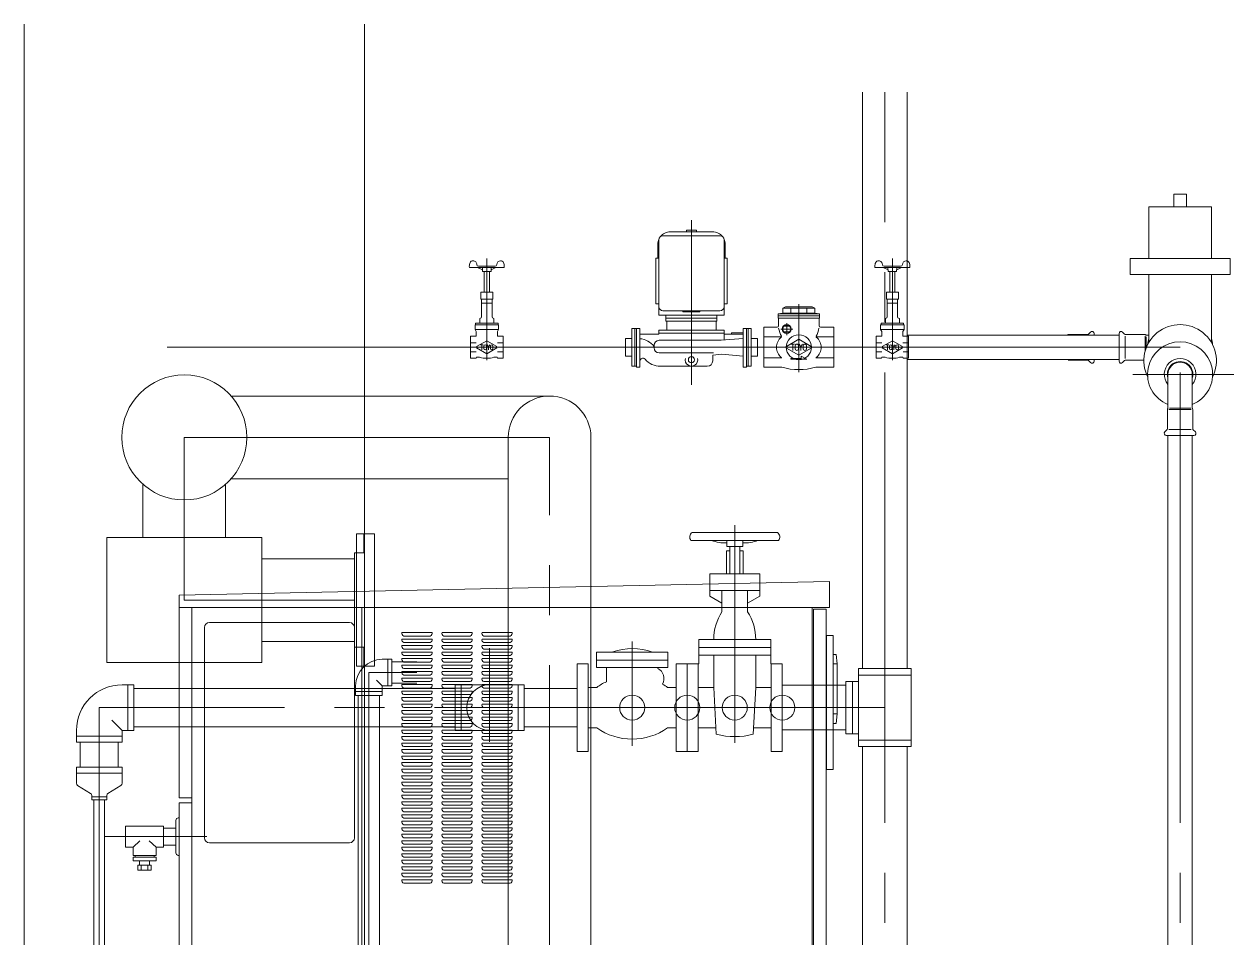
# Model space of a CAD drawing. Units: millimetres at full size, sheet at 1:100. Extents: x -1331 to 21899, y -20013 to -11058.
# Drawn here: x -1226 to 1192, y -16872 to -15046 of the extents above; entities that cross this region are included whole.
import ezdxf

# ---------------------------------------------------------------- set-up
doc = ezdxf.new("R2010")
doc.units = ezdxf.units.MM
doc.header["$LTSCALE"] = 100
doc.header["$PDMODE"] = 32
doc.header["$PDSIZE"] = 50
doc.linetypes.add('CHAIN2', pattern=[12, 9, -1, 1, -1])
doc.linetypes.add('DASHED2', pattern=[3, 2, -1])
for name, color, linetype, lineweight in [('1-1_基礎', 7, 'Continuous', 18), ('3-0_壁', 7, 'Continuous', 9), ('3-2_器具', 7, 'Continuous', 9), ('3-3_給水', 5, 'Continuous', 9), ('3-4_給湯', 1, 'Continuous', 9), ('3-8_ガス', 134, 'Continuous', 9), ('3-9', 3, 'Continuous', 9), ('F-0', 7, 'Continuous', 9)]:
    doc.layers.add(name, color=color, linetype=linetype, lineweight=lineweight)

# ---------------------------------------------------------------- blocks, each defined once
blk = doc.blocks.new('BLKF0000')
at = {"layer": '1-1_基礎'}
for p, q in [((25598, 62264), (35574, 68024)), ((35574, 68024), (45551, 62264)), ((25598, 60984), (35574, 55224)), ((29494, 64184), (32054, 64184)), ((30774, 64184), (30774, 59064)), ((32694, 62904), (32694, 60344)), ((35254, 62904), (35254, 60344)), ((35574, 55224), (45551, 60984)), ((37174, 61967), (37174, 59064)), ((39094, 62904), (39094, 60344)), ((41654, 62904), (41654, 60344)), ((29174, 52664), (37494, 52664)), ((29174, 52664), (29174, 52024)), ((29174, 52024), (41974, 52024)), ((37494, 54610), (41974, 52024)), ((37494, 54610), (37494, 52664))]:
    blk.add_line(p, q, dxfattribs=at)
blk.add_lwpolyline([(35894, 64184), (37174, 61967), (38454, 64184)], dxfattribs=at)
for centre, start, end in [((33974, 62904), 0, 180.00001), ((33974, 60344), 179.99999, 0.00001), ((40374, 62904), 0, 180.00001), ((40374, 60344), 179.99999, 0.00001)]:
    blk.add_arc(centre, 1280, start, end, dxfattribs=at)
blk.add_point((35574, 61624), dxfattribs=at)

msp = doc.modelspace()

# ---------------------------------------------------------------- linework, layer by layer
at = {"layer": '3-0_壁'}
for p, q in [((-1225.6, -17841.6), (-1225.6, -15045.9)), ((-545.6, -17841.6), (-545.6, -15045.9))]:
    msp.add_line(p, q, dxfattribs=at)
at = {"layer": '3-2_器具'}
for p, q in [((383.9, -16211.6), (383.9, -16159.6)), ((383.9, -16211.6), (-915.6, -16211.6)), ((-890.6, -17621.6), (-890.6, -16211.6)), ((-550.6, -16211.6), (-550.6, -17621.6)), ((348.9, -16211.6), (348.9, -17621.6)), ((351.9, -16214.6), (351.9, -17621.6)), ((376.9, -16214.6), (351.9, -16214.6)), ((376.9, -16214.6), (376.9, -17621.6)), ((-855.6, -16241.6), (-575.6, -16241.6)), ((-865.6, -16251.6), (-865.6, -16671.6)), ((-565.6, -16251.6), (-565.6, -16671.6)), ((-410.6, -16261.6), (-470.6, -16261.6)), ((-330.6, -16261.6), (-390.6, -16261.6)), ((-250.6, -16261.6), (-310.6, -16261.6)), ((-410.6, -16274.6), (-470.6, -16274.6)), ((-410.6, -16287.6), (-470.6, -16287.6)), ((-414.3, -16268.6), (-467, -16268.6)), ((-414.3, -16281.6), (-467, -16281.6)), ((-330.6, -16274.6), (-390.6, -16274.6)), ((-330.6, -16287.6), (-390.6, -16287.6)), ((-334.3, -16268.6), (-387, -16268.6)), ((-334.3, -16281.6), (-387, -16281.6)), ((-250.6, -16274.6), (-310.6, -16274.6)), ((-250.6, -16287.6), (-310.6, -16287.6)), ((-254.3, -16268.6), (-307, -16268.6)), ((-254.3, -16281.6), (-307, -16281.6)), ((-410.6, -16300.6), (-470.6, -16300.6)), ((-410.6, -16313.6), (-470.6, -16313.6)), ((-414.3, -16294.6), (-467, -16294.6)), ((-414.3, -16307.6), (-467, -16307.6)), ((-330.6, -16300.6), (-390.6, -16300.6)), ((-330.6, -16313.6), (-390.6, -16313.6)), ((-334.3, -16294.6), (-387, -16294.6)), ((-334.3, -16307.6), (-387, -16307.6)), ((-250.6, -16300.6), (-310.6, -16300.6)), ((-250.6, -16313.6), (-310.6, -16313.6)), ((-254.3, -16294.6), (-307, -16294.6)), ((-254.3, -16307.6), (-307, -16307.6)), ((396.9, -16305.2), (390.9, -16305.2)), ((398.9, -16324.2), (396.9, -16305.2)), ((-410.6, -16326.6), (-470.6, -16326.6)), ((-410.6, -16339.6), (-470.6, -16339.6)), ((-414.3, -16320.6), (-467, -16320.6)), ((-414.3, -16333.6), (-467, -16333.6)), ((-330.6, -16326.6), (-390.6, -16326.6)), ((-330.6, -16339.6), (-390.6, -16339.6)), ((-334.3, -16320.6), (-387, -16320.6)), ((-334.3, -16333.6), (-387, -16333.6)), ((-250.6, -16326.6), (-310.6, -16326.6)), ((-250.6, -16339.6), (-310.6, -16339.6)), ((-254.3, -16320.6), (-307, -16320.6)), ((-254.3, -16333.6), (-307, -16333.6)), ((398.9, -16324.2), (390.9, -16324.2)), ((398.9, -16324.2), (398.9, -16424.2)), ((-410.6, -16352.6), (-470.6, -16352.6)), ((-414.3, -16346.6), (-467, -16346.6)), ((-414.3, -16359.6), (-467, -16359.6)), ((-330.6, -16352.6), (-390.6, -16352.6)), ((-334.3, -16346.6), (-387, -16346.6)), ((-334.3, -16359.6), (-387, -16359.6)), ((-250.6, -16352.6), (-310.6, -16352.6)), ((-254.3, -16346.6), (-307, -16346.6)), ((-254.3, -16359.6), (-307, -16359.6)), ((-410.6, -16365.6), (-470.6, -16365.6)), ((-410.6, -16378.6), (-470.6, -16378.6)), ((-414.3, -16372.6), (-467, -16372.6)), ((-414.3, -16385.6), (-467, -16385.6)), ((-330.6, -16365.6), (-390.6, -16365.6)), ((-330.6, -16378.6), (-390.6, -16378.6)), ((-334.3, -16372.6), (-387, -16372.6)), ((-334.3, -16385.6), (-387, -16385.6)), ((-250.6, -16365.6), (-310.6, -16365.6)), ((-250.6, -16378.6), (-310.6, -16378.6)), ((-254.3, -16372.6), (-307, -16372.6)), ((-254.3, -16385.6), (-307, -16385.6)), ((-410.6, -16391.6), (-470.6, -16391.6)), ((-410.6, -16404.6), (-470.6, -16404.6)), ((-414.3, -16398.6), (-467, -16398.6)), ((-414.3, -16411.6), (-467, -16411.6)), ((-330.6, -16391.6), (-390.6, -16391.6)), ((-330.6, -16404.6), (-390.6, -16404.6)), ((-334.3, -16398.6), (-387, -16398.6)), ((-334.3, -16411.6), (-387, -16411.6)), ((-250.6, -16391.6), (-310.6, -16391.6)), ((-250.6, -16404.6), (-310.6, -16404.6)), ((-254.3, -16398.6), (-307, -16398.6)), ((-254.3, -16411.6), (-307, -16411.6)), ((-410.6, -16417.6), (-470.6, -16417.6)), ((-410.6, -16430.6), (-470.6, -16430.6)), ((-414.3, -16424.6), (-467, -16424.6)), ((-414.3, -16437.6), (-467, -16437.6)), ((-330.6, -16417.6), (-390.6, -16417.6)), ((-330.6, -16430.6), (-390.6, -16430.6)), ((-334.3, -16424.6), (-387, -16424.6)), ((-334.3, -16437.6), (-387, -16437.6)), ((-250.6, -16417.6), (-310.6, -16417.6)), ((-250.6, -16430.6), (-310.6, -16430.6)), ((-254.3, -16424.6), (-307, -16424.6)), ((-254.3, -16437.6), (-307, -16437.6)), ((398.9, -16424.2), (390.9, -16424.2)), ((-410.6, -16443.6), (-470.6, -16443.6)), ((-410.6, -16456.6), (-470.6, -16456.6)), ((-414.3, -16450.6), (-467, -16450.6)), ((-330.6, -16443.6), (-390.6, -16443.6)), ((-330.6, -16456.6), (-390.6, -16456.6)), ((-334.3, -16450.6), (-387, -16450.6)), ((-250.6, -16443.6), (-310.6, -16443.6)), ((-250.6, -16456.6), (-310.6, -16456.6)), ((-254.3, -16450.6), (-307, -16450.6)), ((-410.6, -16469.6), (-470.6, -16469.6)), ((-410.6, -16482.6), (-470.6, -16482.6)), ((-414.3, -16463.6), (-467, -16463.6)), ((-414.3, -16476.6), (-467, -16476.6)), ((-330.6, -16469.6), (-390.6, -16469.6)), ((-330.6, -16482.6), (-390.6, -16482.6)), ((-334.3, -16463.6), (-387, -16463.6)), ((-334.3, -16476.6), (-387, -16476.6)), ((-250.6, -16469.6), (-310.6, -16469.6)), ((-250.6, -16482.6), (-310.6, -16482.6)), ((-254.3, -16463.6), (-307, -16463.6)), ((-254.3, -16476.6), (-307, -16476.6)), ((-410.6, -16495.6), (-470.6, -16495.6)), ((-410.6, -16508.6), (-470.6, -16508.6)), ((-414.3, -16489.6), (-467, -16489.6)), ((-414.3, -16502.6), (-467, -16502.6)), ((-330.6, -16495.6), (-390.6, -16495.6)), ((-330.6, -16508.6), (-390.6, -16508.6)), ((-334.3, -16489.6), (-387, -16489.6)), ((-334.3, -16502.6), (-387, -16502.6)), ((-250.6, -16495.6), (-310.6, -16495.6)), ((-250.6, -16508.6), (-310.6, -16508.6)), ((-254.3, -16489.6), (-307, -16489.6)), ((-254.3, -16502.6), (-307, -16502.6)), ((-410.6, -16521.6), (-470.6, -16521.6)), ((-414.3, -16515.6), (-467, -16515.6)), ((-414.3, -16528.6), (-467, -16528.6)), ((-330.6, -16521.6), (-390.6, -16521.6)), ((-334.3, -16515.6), (-387, -16515.6)), ((-334.3, -16528.6), (-387, -16528.6)), ((-250.6, -16521.6), (-310.6, -16521.6)), ((-254.3, -16515.6), (-307, -16515.6)), ((-254.3, -16528.6), (-307, -16528.6)), ((-410.6, -16534.6), (-470.6, -16534.6)), ((-410.6, -16547.6), (-470.6, -16547.6)), ((-414.3, -16541.6), (-467, -16541.6)), ((-414.3, -16554.6), (-467, -16554.6)), ((-330.6, -16534.6), (-390.6, -16534.6)), ((-330.6, -16547.6), (-390.6, -16547.6)), ((-334.3, -16541.6), (-387, -16541.6)), ((-334.3, -16554.6), (-387, -16554.6)), ((-250.6, -16534.6), (-310.6, -16534.6)), ((-250.6, -16547.6), (-310.6, -16547.6)), ((-254.3, -16541.6), (-307, -16541.6)), ((-254.3, -16554.6), (-307, -16554.6)), ((-410.6, -16560.6), (-470.6, -16560.6)), ((-410.6, -16573.6), (-470.6, -16573.6)), ((-414.3, -16567.6), (-467, -16567.6)), ((-414.3, -16580.6), (-467, -16580.6)), ((-330.6, -16560.6), (-390.6, -16560.6)), ((-330.6, -16573.6), (-390.6, -16573.6)), ((-334.3, -16567.6), (-387, -16567.6)), ((-334.3, -16580.6), (-387, -16580.6)), ((-250.6, -16560.6), (-310.6, -16560.6)), ((-250.6, -16573.6), (-310.6, -16573.6)), ((-254.3, -16567.6), (-307, -16567.6)), ((-254.3, -16580.6), (-307, -16580.6)), ((-890.6, -16591.6), (-915.6, -16591.6)), ((-915.6, -16601.6), (-915.6, -17621.6)), ((-890.6, -16601.6), (-915.6, -16601.6)), ((-410.6, -16586.6), (-470.6, -16586.6)), ((-410.6, -16599.6), (-470.6, -16599.6)), ((-414.3, -16593.6), (-467, -16593.6)), ((-414.3, -16606.6), (-467, -16606.6)), ((-330.6, -16586.6), (-390.6, -16586.6)), ((-330.6, -16599.6), (-390.6, -16599.6)), ((-334.3, -16593.6), (-387, -16593.6)), ((-334.3, -16606.6), (-387, -16606.6)), ((-250.6, -16586.6), (-310.6, -16586.6)), ((-250.6, -16599.6), (-310.6, -16599.6)), ((-254.3, -16593.6), (-307, -16593.6)), ((-254.3, -16606.6), (-307, -16606.6)), ((-410.6, -16612.6), (-470.6, -16612.6)), ((-410.6, -16625.6), (-470.6, -16625.6)), ((-414.3, -16619.6), (-467, -16619.6)), ((-330.6, -16612.6), (-390.6, -16612.6)), ((-330.6, -16625.6), (-390.6, -16625.6)), ((-334.3, -16619.6), (-387, -16619.6)), ((-250.6, -16612.6), (-310.6, -16612.6)), ((-250.6, -16625.6), (-310.6, -16625.6)), ((-254.3, -16619.6), (-307, -16619.6)), ((-922.6, -16652.4), (-947.1, -16652.4)), ((-922.6, -16701.9), (-922.6, -16636.9)), ((-917.6, -16631.9), (-915.6, -16631.9)), ((-410.6, -16638.6), (-470.6, -16638.6)), ((-410.6, -16651.6), (-470.6, -16651.6)), ((-414.3, -16632.6), (-467, -16632.6)), ((-414.3, -16645.6), (-467, -16645.6)), ((-330.6, -16638.6), (-390.6, -16638.6)), ((-330.6, -16651.6), (-390.6, -16651.6)), ((-334.3, -16632.6), (-387, -16632.6)), ((-334.3, -16645.6), (-387, -16645.6)), ((-250.6, -16638.6), (-310.6, -16638.6)), ((-250.6, -16651.6), (-310.6, -16651.6)), ((-254.3, -16632.6), (-307, -16632.6)), ((-254.3, -16645.6), (-307, -16645.6)), ((-1008.1, -16690.4), (-994.2, -16677.6)), ((-962.1, -16690.4), (-976, -16677.6)), ((-410.6, -16664.6), (-470.6, -16664.6)), ((-410.6, -16677.6), (-470.6, -16677.6)), ((-414.3, -16658.6), (-467, -16658.6)), ((-414.3, -16671.6), (-467, -16671.6)), ((-330.6, -16664.6), (-390.6, -16664.6)), ((-330.6, -16677.6), (-390.6, -16677.6)), ((-334.3, -16658.6), (-387, -16658.6)), ((-334.3, -16671.6), (-387, -16671.6)), ((-250.6, -16664.6), (-310.6, -16664.6)), ((-250.6, -16677.6), (-310.6, -16677.6)), ((-254.3, -16658.6), (-307, -16658.6)), ((-254.3, -16671.6), (-307, -16671.6)), ((-947.1, -16686.4), (-922.6, -16686.4)), ((-855.6, -16681.6), (-575.6, -16681.6)), ((-410.6, -16690.6), (-470.6, -16690.6)), ((-414.3, -16684.6), (-467, -16684.6)), ((-414.3, -16697.6), (-467, -16697.6)), ((-330.6, -16690.6), (-390.6, -16690.6)), ((-334.3, -16684.6), (-387, -16684.6)), ((-334.3, -16697.6), (-387, -16697.6)), ((-250.6, -16690.6), (-310.6, -16690.6)), ((-254.3, -16684.6), (-307, -16684.6)), ((-254.3, -16697.6), (-307, -16697.6)), ((-1004.1, -16710.7), (-1004.1, -16707.4)), ((-971.8, -16726.4), (-998.4, -16726.4)), ((-998.4, -16726.4), (-998.4, -16736.4)), ((-995.1, -16717.9), (-995.1, -16726.4)), ((-991.8, -16726.4), (-991.8, -16736.4)), ((-978.5, -16726.4), (-978.5, -16736.4)), ((-975.1, -16717.9), (-975.1, -16726.4)), ((-966.1, -16710.7), (-966.1, -16707.4)), ((-915.6, -16706.9), (-917.6, -16706.9)), ((-410.6, -16703.6), (-470.6, -16703.6)), ((-410.6, -16716.6), (-470.6, -16716.6)), ((-414.3, -16710.6), (-467, -16710.6)), ((-414.3, -16723.6), (-467, -16723.6)), ((-330.6, -16703.6), (-390.6, -16703.6)), ((-330.6, -16716.6), (-390.6, -16716.6)), ((-334.3, -16710.6), (-387, -16710.6)), ((-334.3, -16723.6), (-387, -16723.6)), ((-250.6, -16703.6), (-310.6, -16703.6)), ((-250.6, -16716.6), (-310.6, -16716.6)), ((-254.3, -16710.6), (-307, -16710.6)), ((-254.3, -16723.6), (-307, -16723.6)), ((-410.6, -16729.6), (-470.6, -16729.6)), ((-410.6, -16742.6), (-470.6, -16742.6)), ((-414.3, -16736.6), (-467, -16736.6)), ((-414.3, -16749.6), (-467, -16749.6)), ((-330.6, -16729.6), (-390.6, -16729.6)), ((-330.6, -16742.6), (-390.6, -16742.6)), ((-334.3, -16736.6), (-387, -16736.6)), ((-334.3, -16749.6), (-387, -16749.6)), ((-250.6, -16729.6), (-310.6, -16729.6)), ((-250.6, -16742.6), (-310.6, -16742.6)), ((-254.3, -16736.6), (-307, -16736.6)), ((-254.3, -16749.6), (-307, -16749.6)), ((-410.6, -16755.6), (-470.6, -16755.6)), ((-414.3, -16762.6), (-467, -16762.6)), ((-330.6, -16755.6), (-390.6, -16755.6)), ((-334.3, -16762.6), (-387, -16762.6)), ((-250.6, -16755.6), (-310.6, -16755.6)), ((-254.3, -16762.6), (-307, -16762.6))]:
    msp.add_line(p, q, dxfattribs=at)
at = {"layer": '3-2_器具', "color": 4, "linetype": 'CHAIN2'}
msp.add_line((-860.4, -16669.4), (-1065.6, -16669.4), dxfattribs=at)
at = {"layer": '3-2_器具'}
for points in [[(383.9, -16159.6), (-915.6, -16186.6), (-915.6, -16591.6)], [(390.9, -16443.2), (396.9, -16443.2), (398.9, -16424.2)], [(-971.8, -16726.4), (-971.8, -16736.4), (-998.4, -16736.4)]]:
    msp.add_lwpolyline(points, dxfattribs=at)
for points in [[(390.9, -16535.6), (377.9, -16535.6), (377.9, -16267.6), (390.9, -16267.6)], [(-1008.1, -16707.4), (-1008.1, -16690.4), (-1023.1, -16690.4), (-1023.1, -16648.4), (-947.1, -16648.4), (-947.1, -16690.4), (-962.1, -16690.4), (-962.1, -16707.4)], [(-962.1, -16717.9), (-1008.1, -16717.9), (-1008.1, -16710.7), (-962.1, -16710.7)]]:
    msp.add_lwpolyline(points, close=True, dxfattribs=at)
for centre, radius, start, end in [((-855.6, -16251.6), 10, 90, 180), ((-575.6, -16251.6), 10, 0, 90), ((-464.8, -16263), 6, 166.39, 248.687), ((-416.4, -16263), 6, 291.313, 13.61), ((-384.8, -16263), 6, 166.39, 248.687), ((-336.4, -16263), 6, 291.313, 13.61), ((-304.8, -16263), 6, 166.39, 248.687), ((-256.4, -16263), 6, 291.313, 13.61), ((-464.8, -16276), 6, 166.39, 248.687), ((-464.8, -16289), 6, 166.39, 248.687), ((-416.4, -16276), 6, 291.313, 13.61), ((-416.4, -16289), 6, 291.313, 13.61), ((-384.8, -16276), 6, 166.39, 248.687), ((-384.8, -16289), 6, 166.39, 248.687), ((-336.4, -16276), 6, 291.313, 13.61), ((-336.4, -16289), 6, 291.313, 13.61), ((-304.8, -16276), 6, 166.39, 248.687), ((-304.8, -16289), 6, 166.39, 248.687), ((-256.4, -16276), 6, 291.313, 13.61), ((-256.4, -16289), 6, 291.313, 13.61), ((-464.8, -16302), 6, 166.39, 248.687), ((-464.8, -16315), 6, 166.39, 248.687), ((-416.4, -16302), 6, 291.313, 13.61), ((-416.4, -16315), 6, 291.313, 13.61), ((-384.8, -16302), 6, 166.39, 248.687), ((-384.8, -16315), 6, 166.39, 248.687), ((-336.4, -16302), 6, 291.313, 13.61), ((-336.4, -16315), 6, 291.313, 13.61), ((-304.8, -16302), 6, 166.39, 248.687), ((-304.8, -16315), 6, 166.39, 248.687), ((-256.4, -16302), 6, 291.313, 13.61), ((-256.4, -16315), 6, 291.313, 13.61), ((-464.8, -16328), 6, 166.39, 248.687), ((-464.8, -16341), 6, 166.39, 248.687), ((-416.4, -16328), 6, 291.313, 13.61), ((-416.4, -16341), 6, 291.313, 13.61), ((-384.8, -16328), 6, 166.39, 248.687), ((-384.8, -16341), 6, 166.39, 248.687), ((-336.4, -16328), 6, 291.313, 13.61), ((-336.4, -16341), 6, 291.313, 13.61), ((-304.8, -16328), 6, 166.39, 248.687), ((-304.8, -16341), 6, 166.39, 248.687), ((-256.4, -16328), 6, 291.313, 13.61), ((-256.4, -16341), 6, 291.313, 13.61), ((-464.8, -16354), 6, 166.39, 248.687), ((-416.4, -16354), 6, 291.313, 13.61), ((-384.8, -16354), 6, 166.39, 248.687), ((-336.4, -16354), 6, 291.313, 13.61), ((-304.8, -16354), 6, 166.39, 248.687), ((-256.4, -16354), 6, 291.313, 13.61), ((-464.8, -16367), 6, 166.39, 248.687), ((-464.8, -16380), 6, 166.39, 248.687), ((-416.4, -16367), 6, 291.313, 13.61), ((-416.4, -16380), 6, 291.313, 13.61), ((-384.8, -16367), 6, 166.39, 248.687), ((-384.8, -16380), 6, 166.39, 248.687), ((-336.4, -16367), 6, 291.313, 13.61), ((-336.4, -16380), 6, 291.313, 13.61), ((-304.8, -16367), 6, 166.39, 248.687), ((-304.8, -16380), 6, 166.39, 248.687), ((-256.4, -16367), 6, 291.313, 13.61), ((-256.4, -16380), 6, 291.313, 13.61), ((-464.8, -16393), 6, 166.39, 248.687), ((-464.8, -16406), 6, 166.39, 248.687), ((-416.4, -16393), 6, 291.313, 13.61), ((-416.4, -16406), 6, 291.313, 13.61), ((-384.8, -16393), 6, 166.39, 248.687), ((-384.8, -16406), 6, 166.39, 248.687), ((-336.4, -16393), 6, 291.313, 13.61), ((-336.4, -16406), 6, 291.313, 13.61), ((-304.8, -16393), 6, 166.39, 248.687), ((-304.8, -16406), 6, 166.39, 248.687), ((-256.4, -16393), 6, 291.313, 13.61), ((-256.4, -16406), 6, 291.313, 13.61), ((-464.8, -16419), 6, 166.39, 248.687), ((-464.8, -16432), 6, 166.39, 248.687), ((-416.4, -16419), 6, 291.313, 13.61), ((-416.4, -16432), 6, 291.313, 13.61), ((-384.8, -16419), 6, 166.39, 248.687), ((-384.8, -16432), 6, 166.39, 248.687), ((-336.4, -16419), 6, 291.313, 13.61), ((-336.4, -16432), 6, 291.313, 13.61), ((-304.8, -16419), 6, 166.39, 248.687), ((-304.8, -16432), 6, 166.39, 248.687), ((-256.4, -16419), 6, 291.313, 13.61), ((-256.4, -16432), 6, 291.313, 13.61), ((-464.8, -16445), 6, 166.39, 248.687), ((-464.8, -16458), 6, 166.39, 248.687), ((-416.4, -16445), 6, 291.313, 13.61), ((-416.4, -16458), 6, 291.313, 13.61), ((-384.8, -16445), 6, 166.39, 248.687), ((-384.8, -16458), 6, 166.39, 248.687), ((-336.4, -16445), 6, 291.313, 13.61), ((-336.4, -16458), 6, 291.313, 13.61), ((-304.8, -16445), 6, 166.39, 248.687), ((-304.8, -16458), 6, 166.39, 248.687), ((-256.4, -16445), 6, 291.313, 13.61), ((-256.4, -16458), 6, 291.313, 13.61), ((-464.8, -16471), 6, 166.39, 248.687), ((-464.8, -16484), 6, 166.39, 248.687), ((-416.4, -16471), 6, 291.313, 13.61), ((-416.4, -16484), 6, 291.313, 13.61), ((-384.8, -16471), 6, 166.39, 248.687), ((-384.8, -16484), 6, 166.39, 248.687), ((-336.4, -16471), 6, 291.313, 13.61), ((-336.4, -16484), 6, 291.313, 13.61), ((-304.8, -16471), 6, 166.39, 248.687), ((-304.8, -16484), 6, 166.39, 248.687), ((-256.4, -16471), 6, 291.313, 13.61), ((-256.4, -16484), 6, 291.313, 13.61), ((-464.8, -16497), 6, 166.39, 248.687), ((-464.8, -16510), 6, 166.39, 248.687), ((-416.4, -16497), 6, 291.313, 13.61), ((-416.4, -16510), 6, 291.313, 13.61), ((-384.8, -16497), 6, 166.39, 248.687), ((-384.8, -16510), 6, 166.39, 248.687), ((-336.4, -16497), 6, 291.313, 13.61), ((-336.4, -16510), 6, 291.313, 13.61), ((-304.8, -16497), 6, 166.39, 248.687), ((-304.8, -16510), 6, 166.39, 248.687), ((-256.4, -16497), 6, 291.313, 13.61), ((-256.4, -16510), 6, 291.313, 13.61), ((-464.8, -16523), 6, 166.39, 248.687), ((-416.4, -16523), 6, 291.313, 13.61), ((-384.8, -16523), 6, 166.39, 248.687), ((-336.4, -16523), 6, 291.313, 13.61), ((-304.8, -16523), 6, 166.39, 248.687), ((-256.4, -16523), 6, 291.313, 13.61), ((-464.8, -16536), 6, 166.39, 248.687), ((-464.8, -16549), 6, 166.39, 248.687), ((-416.4, -16536), 6, 291.313, 13.61), ((-416.4, -16549), 6, 291.313, 13.61), ((-384.8, -16536), 6, 166.39, 248.687), ((-384.8, -16549), 6, 166.39, 248.687), ((-336.4, -16536), 6, 291.313, 13.61), ((-336.4, -16549), 6, 291.313, 13.61), ((-304.8, -16536), 6, 166.39, 248.687), ((-304.8, -16549), 6, 166.39, 248.687), ((-256.4, -16536), 6, 291.313, 13.61), ((-256.4, -16549), 6, 291.313, 13.61), ((-464.8, -16562), 6, 166.39, 248.687), ((-464.8, -16575), 6, 166.39, 248.687), ((-416.4, -16562), 6, 291.313, 13.61), ((-416.4, -16575), 6, 291.313, 13.61), ((-384.8, -16562), 6, 166.39, 248.687), ((-384.8, -16575), 6, 166.39, 248.687), ((-336.4, -16562), 6, 291.313, 13.61), ((-336.4, -16575), 6, 291.313, 13.61), ((-304.8, -16562), 6, 166.39, 248.687), ((-304.8, -16575), 6, 166.39, 248.687), ((-256.4, -16562), 6, 291.313, 13.61), ((-256.4, -16575), 6, 291.313, 13.61), ((-464.8, -16588), 6, 166.39, 248.687), ((-464.8, -16601), 6, 166.39, 248.687), ((-416.4, -16588), 6, 291.313, 13.61), ((-416.4, -16601), 6, 291.313, 13.61), ((-384.8, -16588), 6, 166.39, 248.687), ((-384.8, -16601), 6, 166.39, 248.687), ((-336.4, -16588), 6, 291.313, 13.61), ((-336.4, -16601), 6, 291.313, 13.61), ((-304.8, -16588), 6, 166.39, 248.687), ((-304.8, -16601), 6, 166.39, 248.687), ((-256.4, -16588), 6, 291.313, 13.61), ((-256.4, -16601), 6, 291.313, 13.61), ((-464.8, -16614), 6, 166.39, 248.687), ((-464.8, -16627), 6, 166.39, 248.687), ((-416.4, -16614), 6, 291.313, 13.61), ((-416.4, -16627), 6, 291.313, 13.61), ((-384.8, -16614), 6, 166.39, 248.687), ((-384.8, -16627), 6, 166.39, 248.687), ((-336.4, -16614), 6, 291.313, 13.61), ((-336.4, -16627), 6, 291.313, 13.61), ((-304.8, -16614), 6, 166.39, 248.687), ((-304.8, -16627), 6, 166.39, 248.687), ((-256.4, -16614), 6, 291.313, 13.61), ((-256.4, -16627), 6, 291.313, 13.61), ((-917.6, -16636.9), 5, 90, 180), ((-464.8, -16640), 6, 166.39, 248.687), ((-464.8, -16653), 6, 166.39, 248.687), ((-416.4, -16640), 6, 291.313, 13.61), ((-416.4, -16653), 6, 291.313, 13.61), ((-384.8, -16640), 6, 166.39, 248.687), ((-384.8, -16653), 6, 166.39, 248.687), ((-336.4, -16640), 6, 291.313, 13.61), ((-336.4, -16653), 6, 291.313, 13.61), ((-304.8, -16640), 6, 166.39, 248.687), ((-304.8, -16653), 6, 166.39, 248.687), ((-256.4, -16640), 6, 291.313, 13.61), ((-256.4, -16653), 6, 291.313, 13.61), ((-855.6, -16671.6), 10, 180, 270), ((-575.6, -16671.6), 10, 270, 0), ((-464.8, -16666), 6, 166.39, 248.687), ((-464.8, -16679), 6, 166.39, 248.687), ((-416.4, -16666), 6, 291.313, 13.61), ((-416.4, -16679), 6, 291.313, 13.61), ((-384.8, -16666), 6, 166.39, 248.687), ((-384.8, -16679), 6, 166.39, 248.687), ((-336.4, -16666), 6, 291.313, 13.61), ((-336.4, -16679), 6, 291.313, 13.61), ((-304.8, -16666), 6, 166.39, 248.687), ((-304.8, -16679), 6, 166.39, 248.687), ((-256.4, -16666), 6, 291.313, 13.61), ((-256.4, -16679), 6, 291.313, 13.61), ((-917.6, -16701.9), 5, 180, 270), ((-464.8, -16692), 6, 166.39, 248.687), ((-416.4, -16692), 6, 291.313, 13.61), ((-384.8, -16692), 6, 166.39, 248.687), ((-336.4, -16692), 6, 291.313, 13.61), ((-304.8, -16692), 6, 166.39, 248.687), ((-256.4, -16692), 6, 291.313, 13.61), ((-464.8, -16705), 6, 166.39, 248.687), ((-464.8, -16718), 6, 166.39, 248.687), ((-416.4, -16705), 6, 291.313, 13.61), ((-416.4, -16718), 6, 291.313, 13.61), ((-384.8, -16705), 6, 166.39, 248.687), ((-384.8, -16718), 6, 166.39, 248.687), ((-336.4, -16705), 6, 291.313, 13.61), ((-336.4, -16718), 6, 291.313, 13.61), ((-304.8, -16705), 6, 166.39, 248.687), ((-304.8, -16718), 6, 166.39, 248.687), ((-256.4, -16705), 6, 291.313, 13.61), ((-256.4, -16718), 6, 291.313, 13.61), ((-464.8, -16731), 6, 166.39, 248.687), ((-464.8, -16744), 6, 166.39, 248.687), ((-416.4, -16731), 6, 291.313, 13.61), ((-416.4, -16744), 6, 291.313, 13.61), ((-384.8, -16731), 6, 166.39, 248.687), ((-384.8, -16744), 6, 166.39, 248.687), ((-336.4, -16731), 6, 291.313, 13.61), ((-336.4, -16744), 6, 291.313, 13.61), ((-304.8, -16731), 6, 166.39, 248.687), ((-304.8, -16744), 6, 166.39, 248.687), ((-256.4, -16731), 6, 291.313, 13.61), ((-256.4, -16744), 6, 291.313, 13.61), ((-464.8, -16757), 6, 166.39, 248.687), ((-416.4, -16757), 6, 291.313, 13.61), ((-384.8, -16757), 6, 166.39, 248.687), ((-336.4, -16757), 6, 291.313, 13.61), ((-304.8, -16757), 6, 166.39, 248.687), ((-256.4, -16757), 6, 291.313, 13.61)]:
    msp.add_arc(centre, radius, start, end, dxfattribs=at)
at = {"layer": '3-3_給水'}
for p, q in [((449.8, -16333.6), (449.8, -15182)), ((538.9, -16333.6), (538.9, -15182)), ((279.7, -16061.6), (109.1, -16061.6)), ((281.9, -16077.6), (106.9, -16077.6)), ((177.9, -16098.6), (177.9, -16144.1)), ((184.4, -16098.6), (177.9, -16098.6)), ((178.4, -16077.6), (178.4, -16089.6)), ((210.4, -16089.6), (178.4, -16089.6)), ((184.4, -16089.6), (184.4, -16144.1)), ((204.4, -16089.6), (204.4, -16144.1)), ((210.9, -16098.6), (204.4, -16098.6)), ((210.4, -16077.6), (210.4, -16089.6)), ((210.9, -16098.6), (210.9, -16144.1)), ((244.4, -16144.1), (144.4, -16144.1)), ((144.4, -16144.1), (144.4, -16188.6)), ((244.4, -16177.6), (144.4, -16177.6)), ((144.4, -16188.6), (168.9, -16202.7)), ((168.9, -16177.6), (168.9, -16219.9)), ((219.9, -16177.6), (219.9, -16219.9)), ((122.4, -16275.6), (122.4, -16324.1)), ((266.4, -16275.6), (122.4, -16275.6)), ((266.4, -16291.6), (122.4, -16291.6)), ((266.4, -16275.6), (266.4, -16324.1)), ((60.4, -16300.6), (-81.6, -16300.6)), ((-81.6, -16300.6), (-81.6, -16331.6)), ((60.4, -16316.6), (-81.6, -16316.6)), ((60.4, -16300.6), (60.4, -16331.6)), ((266.4, -16306.6), (122.4, -16306.6)), ((152.4, -16306.6), (152.4, -16371.1)), ((236.4, -16306.6), (236.4, -16371.1)), ((-98.6, -16324.1), (-120.6, -16324.1)), ((-120.6, -16324.1), (-120.6, -16499.1)), ((-98.6, -16324.1), (-98.6, -16499.1)), ((60.4, -16331.6), (-81.6, -16331.6)), ((-62.1, -16331.6), (-62.1, -16359.9)), ((40.9, -16331.6), (40.9, -16333.1)), ((77.4, -16324.1), (99.4, -16324.1)), ((99.4, -16324.1), (99.4, -16499.1)), ((99.4, -16324.1), (122.4, -16324.1)), ((99.4, -16324.1), (99.4, -16499.1)), ((121.4, -16324.1), (121.4, -16499.1)), ((289.4, -16324.1), (266.4, -16324.1)), ((267.4, -16324.1), (267.4, -16499.1)), ((289.4, -16324.1), (289.4, -16499.1)), ((441.8, -16489.6), (441.9, -16333.6)), ((416.4, -16464.1), (416.4, -16359.1)), ((416.4, -16359.1), (441.9, -16359.1)), ((429.4, -16464.1), (429.4, -16359.1)), ((441.9, -16346.6), (546.9, -16346.6)), ((-1030.1, -16366.1), (-1006.6, -16366.1)), ((-1018.6, -16366.1), (-1018.6, -16457.1)), ((-1006.6, -16366), (-1006.6, -16457.1)), ((-364.6, -16373.4), (-1006.6, -16373.4)), ((-364.6, -16366), (-364.6, -16457.1)), ((-364.6, -16366.1), (-295.6, -16366.1)), ((-352.6, -16457.1), (-352.6, -16366.1)), ((-295.6, -16366.1), (-226.6, -16366.1)), ((-238.6, -16457.1), (-238.6, -16366.1)), ((-226.6, -16366), (-226.6, -16457.1)), ((-226.6, -16373.4), (-120.6, -16373.4)), ((-81.5, -16371.1), (-98.6, -16371.1)), ((60.3, -16371.1), (77.4, -16371.1)), ((121.4, -16371.1), (152.4, -16371.1)), ((157.3, -16464.8), (152.4, -16371.1)), ((231.5, -16464.8), (236.4, -16371.1)), ((267.4, -16371.1), (236.4, -16371.1)), ((289.4, -16367), (416.4, -16367)), ((-1030.1, -16457.1), (-1050.5, -16436.6)), ((-1121.1, -16457.1), (-1121.1, -16480.6)), ((-1030.1, -16457.1), (-1030.1, -16480.6)), ((-1030.1, -16457.1), (-1006.6, -16457.1)), ((-364.6, -16449.7), (-1006.6, -16449.7)), ((-295.6, -16457.1), (-364.6, -16457.1)), ((-295.6, -16457.1), (-226.6, -16457.1)), ((-226.6, -16449.7), (-120.6, -16449.7)), ((-81.5, -16452.1), (-98.6, -16452.1)), ((60.3, -16452.1), (77.4, -16452.1)), ((121.4, -16452.1), (156.6, -16452.1)), ((267.4, -16452.1), (232.2, -16452.1)), ((289.4, -16456.1), (416.4, -16456.1)), ((-1030.1, -16480.6), (-1121.2, -16480.6)), ((-1030.1, -16468.6), (-1121.1, -16468.6)), ((-1113.8, -16530.6), (-1113.8, -16480.6)), ((-1037.5, -16480.6), (-1037.5, -16530.6)), ((416.4, -16464.1), (441.9, -16464.1)), ((546.8, -16476.6), (441.9, -16476.6)), ((-98.6, -16499.1), (-120.6, -16499.1)), ((99.4, -16499.1), (121.4, -16499.1)), ((289.4, -16499.1), (267.4, -16499.1)), ((546.9, -16489.6), (441.8, -16489.6)), ((449.8, -17841.6), (449.8, -16489.6)), ((538.9, -17841.6), (538.9, -16489.6)), ((-1030.1, -16530.6), (-1121.1, -16530.6)), ((-1121.1, -16562.8), (-1121.1, -16530.6)), ((-1030.1, -16562.8), (-1030.1, -16530.6)), ((-1030.1, -16542.6), (-1121.1, -16542.6)), ((-1118.8, -16567), (-1093, -16583.1)), ((-1058.3, -16583.1), (-1032.5, -16567)), ((-1090.6, -16587.3), (-1090.6, -16595.6)), ((-1060.6, -16589.6), (-1090.6, -16589.6)), ((-1086.5, -17194.6), (-1086.5, -16595.6)), ((-1064.8, -17194.6), (-1064.8, -16595.6))]:
    msp.add_line(p, q, dxfattribs=at)
at = {"layer": '3-3_給水', "linetype": 'CHAIN2'}
for p, q in [((494.4, -17841.6), (494.4, -15182)), ((194.4, -16047.1), (194.4, -16481.8)), ((-10.6, -16279.5), (-10.6, -16487.8)), ((-295.6, -16479.7), (-295.6, -16293)), ((-127.8, -16411.6), (108.1, -16411.6)), ((305.1, -16411.6), (75.1, -16411.6))]:
    msp.add_line(p, q, dxfattribs=at)
at = {"layer": '3-3_給水'}
for points in [[(244.4, -16144.1), (244.4, -16188.6), (219.9, -16202.7)], [(77.4, -16324.1), (77.4, -16499.1), (99.4, -16499.1)], [(441.9, -16333.6), (546.9, -16333.6), (546.8, -16489.6)], [(-1060.6, -16587.3), (-1060.6, -16595.6), (-1090.6, -16595.6)]]:
    msp.add_lwpolyline(points, dxfattribs=at)
at = {"layer": '3-3_給水', "linetype": 'CHAIN2'}
msp.add_lwpolyline([(494.4, -16411.6), (-1075.6, -16411.6), (-1075.6, -17221.6)], dxfattribs=at)
at = {"layer": '3-3_給水'}
for centre, radius, start, end in [((115.4, -16070.6), 11, 125.0968, 219.5212), ((273.4, -16070.6), 11, 320.4788, 54.9032), ((175.9, -16002.1), 80.5, 249.6999, 271.7797), ((212.9, -16002.1), 80.5, 268.2203, 290.3001), ((254.4, -16275.6), 102, 146.9542, 180), ((134.4, -16275.6), 102, 0, 33.0458), ((-10.6, -16413.6), 120, 70.3333, 108.8881), ((29.4, -16353.6), 23.5, 331.9653, 60.7013), ((-10.6, -16471.6), 123, 114.7525, 125.2071), ((-10.6, -16471.6), 123, 54.7929, 60.4065), ((-1030.1, -16457.1), 91, 90, 180), ((-295.6, -16411.6), 45.5, 90, 270), ((-10.6, -16351.6), 123, 234.7929, 305.2071), ((194.4, -16321.6), 148, 255.4884, 284.5116), ((-1116.1, -16562.8), 5, 180, 238.0201), ((-1035.1, -16562.8), 5, 301.9135, 0), ((-1095.6, -16587.3), 5, 0, 58.0201), ((-1055.6, -16587.3), 5, 121.9135, 180)]:
    msp.add_arc(centre, radius, start, end, dxfattribs=at)
for p in [(-10.6, -16411.6), (99.4, -16411.6), (194.4, -16411.6), (289.4, -16411.6)]:
    msp.add_point(p, dxfattribs=at)
at = {"layer": '3-4_給湯'}
for p, q in [((1146.9, -15410.6), (1021.9, -15410.6)), ((1021.9, -15410.6), (1021.9, -15514.1)), ((1146.9, -15514.1), (1146.9, -15410.6)), ((1021.9, -15546.1), (1021.9, -15681.8)), ((1146.9, -15681.8), (1146.9, -15546.1)), ((962.4, -15719.3), (962.4, -15663.9)), ((969.2, -15661), (973.4, -15665.2)), ((538.9, -15667.3), (962.4, -15667.3)), ((974.3, -15713.9), (974.3, -15669.3)), ((1013.2, -15666.1), (975.4, -15666.1)), ((1014.4, -15699.7), (1014.4, -15669.3)), ((1015.4, -15666.7), (1015.8, -15666.9)), ((1016.5, -15693.2), (1016.5, -15670.5)), ((1021.9, -15667.3), (1017.3, -15667.3)), ((538.9, -15715.9), (962.4, -15715.9)), ((969.2, -15722.1), (973.4, -15717.9)), ((1011.9, -15717.1), (975.4, -15717.1)), ((1060.1, -15745.6), (1060.1, -15812.7)), ((1108.7, -15745.6), (1108.7, -15812.7)), ((1058.9, -15816.8), (1058.9, -15854.5)), ((1059.5, -15814.5), (1059.7, -15814.2)), ((1106.7, -15815.6), (1062.1, -15815.6)), ((1105.5, -15813.5), (1063.3, -15813.5)), ((1109.3, -15814.5), (1109.1, -15814.2)), ((1109.9, -15816.8), (1109.9, -15854.5)), ((1053.9, -15860.7), (1058.1, -15856.5)), ((1106.7, -15855.7), (1062.1, -15855.7)), ((1114.9, -15860.7), (1110.7, -15856.5)), ((1112.1, -15867.6), (1056.7, -15867.6)), ((1060.1, -15867.6), (1060.1, -17841.6)), ((1108.7, -17841.6), (1108.7, -15867.6))]:
    msp.add_line(p, q, dxfattribs=at)
at = {"layer": '3-4_給湯', "color": 7, "lineweight": 18}
for p, q in [((905.6, -15661), (901.4, -15665.2)), ((912.4, -15663.9), (912.4, -15667.3)), ((861, -15666.2), (855.9, -15667.3)), ((862.2, -15666.1), (899.4, -15666.1)), ((861, -15716.9), (855.9, -15715.9)), ((862.2, -15717.1), (899.4, -15717.1)), ((905.6, -15722.1), (901.4, -15717.9)), ((912.4, -15715.9), (912.4, -15719.3))]:
    msp.add_line(p, q, dxfattribs=at)
at = {"layer": '3-4_給湯', "linetype": 'CHAIN2'}
for p, q in [((-940.1, -15691.6), (1084.4, -15691.6)), ((1084.4, -17841.6), (1084.4, -15691.6)), ((989.7, -15745.6), (1191.7, -15745.6))]:
    msp.add_line(p, q, dxfattribs=at)
at = {"layer": '3-4_給湯'}
msp.add_lwpolyline([(1096.9, -15410.6), (1096.9, -15385.6), (1071.9, -15385.6), (1071.9, -15410.6)], dxfattribs=at)
msp.add_lwpolyline([(984.4, -15546.1), (1184.4, -15546.1), (1184.4, -15514.1), (984.4, -15514.1)], close=True, dxfattribs=at)
at = {"layer": '3-4_給湯', "color": 7, "lineweight": 18}
for centre, radius, start, end in [((908.4, -15663.9), 4, 0, 135), ((862.2, -15672.1), 6, 90, 101.7977), ((899.4, -15663.3), 2.8, 270, 315), ((862.2, -15711.1), 6, 258.2023, 270), ((899.4, -15719.9), 2.8, 45, 90), ((908.4, -15719.3), 4, 225, 0)]:
    msp.add_arc(centre, radius, start, end, dxfattribs=at)
at = {"layer": '3-4_給湯'}
for centre, radius, start, end in [((966.4, -15663.9), 4, 45, 180), ((1084.4, -15718.6), 72.5, 333.2809, 206.7191), ((975.4, -15663.3), 2.8, 225, 270), ((1013.2, -15670.6), 4.5, 60, 90), ((1017.3, -15664.3), 3, 240, 270), ((1084.4, -15745.6), 65, 291.953, 248.047), ((1084.4, -15691.6), 65, 164.0576, 175.0601), ((1084.4, -15691.6), 65, 4.9399, 15.9424), ((966.4, -15719.3), 4, 180, 315), ((975.4, -15719.9), 2.8, 90, 135), ((1084.4, -15745.6), 31.7, 320.0461, 219.9539), ((1084.4, -15745.6), 25.5, 342.3528, 197.6472), ((1084.4, -15745.6), 24.3, 0, 180), ((1063.4, -15816.8), 4.5, 150, 180), ((1057.1, -15812.7), 3, 330, 0), ((1111.7, -15812.7), 3, 180, 210), ((1105.4, -15816.8), 4.5, 0, 30), ((1056.1, -15854.5), 2.8, 315, 0), ((1112.7, -15854.5), 2.8, 180, 225), ((1056.7, -15863.6), 4, 135, 270), ((1112.1, -15863.6), 4, 270, 45)]:
    msp.add_arc(centre, radius, start, end, dxfattribs=at)
at = {"layer": '3-8_ガス'}
for p, q in [((-176.4, -15789), (-811.8, -15789)), ((-258.2, -17090.9), (-258.2, -15871.6)), ((-93, -17090.9), (-93, -15870.8)), ((-988.2, -16071.6), (-988.2, -15965.4)), ((-823, -16071.6), (-823, -15965.4)), ((-258.2, -15954.2), (-811.8, -15954.2)), ((-561.6, -16329.1), (-561.6, -16064.1)), ((-525.6, -16064.1), (-561.6, -16064.1)), ((-546.6, -16102.1), (-546.6, -16064.1)), ((-525.6, -16329.1), (-525.6, -16064.1)), ((-639.9, -16114), (-750.6, -16114)), ((-565.6, -16114), (-611.3, -16114)), ((-565.6, -16291.1), (-565.6, -16102.1)), ((-546.6, -16102.1), (-565.6, -16102.1)), ((-639.9, -16279.2), (-750.6, -16279.2)), ((-565.6, -16279.2), (-611.3, -16279.2)), ((-561.6, -16329.1), (-525.6, -16329.1))]:
    msp.add_line(p, q, dxfattribs=at)
at = {"layer": '3-8_ガス', "linetype": 'CHAIN2'}
for p, q in [((-905.6, -15871.6), (-905.6, -16196.6)), ((-175.6, -15871.6), (-905.6, -15871.6)), ((-175.6, -17227), (-175.6, -15871.6)), ((-905.6, -16196.6), (-565.6, -16196.6))]:
    msp.add_line(p, q, dxfattribs=at)
at = {"layer": '3-8_ガス', "linetype": 'DASHED2'}
for p, q in [((-639.9, -16114), (-611.3, -16114)), ((-611.3, -16279.2), (-639.9, -16279.2))]:
    msp.add_line(p, q, dxfattribs=at)
at = {"layer": '3-8_ガス'}
msp.add_lwpolyline([(-1060.6, -16321.6), (-750.6, -16321.6), (-750.6, -16071.6), (-1060.6, -16071.6)], close=True, dxfattribs=at)
msp.add_lwpolyline([(-546.6, -16329.1), (-546.6, -16291.1), (-565.6, -16291.1)], dxfattribs=at)
msp.add_circle((-905.6, -15871.6), 125, dxfattribs=at)
msp.add_arc((-175.6, -15871.6), 82.6, 0.5434, 180, dxfattribs=at)
at = {"layer": '3-9'}
for p, q in [((-490.7, -16315.1), (-510.2, -16315.1)), ((-498.7, -16315.1), (-498.7, -16368.1)), ((-490.7, -16315.1), (-490.7, -16368.1)), ((-440.7, -16320.2), (-490.7, -16320.2)), ((-510.2, -16368.1), (-521.3, -16356.9)), ((-440.7, -16362.9), (-490.7, -16362.9)), ((-563.2, -16387.6), (-563.2, -16368.1)), ((-510.2, -16379.6), (-563.2, -16379.6)), ((-563.2, -16387.6), (-510.2, -16387.6)), ((-558, -16387.6), (-558, -16861.3)), ((-515.3, -16861.3), (-515.3, -16387.6)), ((-490.7, -16368.1), (-510.2, -16368.1)), ((-510.2, -16387.6), (-510.2, -16368.1))]:
    msp.add_line(p, q, dxfattribs=at)
at = {"layer": '3-9', "linetype": 'CHAIN2'}
for q in [(-536.7, -17491.6), (-440.7, -16341.6)]:
    msp.add_line((-536.7, -16341.6), q, dxfattribs=at)
at = {"layer": '3-9', "linetype": 'DASHED2'}
for p, q in [((-558, -16861.3), (-558, -16889.8)), ((-515.3, -16861.3), (-515.3, -16889.8))]:
    msp.add_line(p, q, dxfattribs=at)
at = {"layer": '3-9'}
msp.add_arc((-510.2, -16368.1), 53, 90, 180, dxfattribs=at)
at = {"layer": 'F-0', "color": 1, "linetype": 'CHAIN2'}
for p, q in [((107.9, -15766.8), (107.9, -15437.2)), ((-42.8, -15691.6), (259.8, -15691.6))]:
    msp.add_line(p, q, dxfattribs=at)
at = {"layer": 'F-0'}
for p, q in [((164.9, -15468.6), (50.9, -15468.6)), ((149.9, -15460.6), (65.9, -15460.6)), ((97.9, -15460.6), (97.9, -15457.6)), ((40.4, -15513.6), (40.4, -15486.1)), ((42.9, -15627.6), (42.9, -15476.6)), ((172.9, -15627.6), (172.9, -15476.6)), ((175.4, -15513.6), (175.4, -15486.1)), ((36.9, -15604.6), (36.9, -15513.6)), ((42.9, -15513.6), (36.9, -15513.6)), ((178.9, -15513.6), (172.9, -15513.6)), ((178.9, -15604.6), (178.9, -15513.6)), ((-336.1, -15529.5), (-335.9, -15532.1)), ((-335.9, -15532.1), (-266.3, -15532.1)), ((-309.8, -15536.6), (-319.4, -15532.1)), ((-317.6, -15529.6), (-284.6, -15529.6)), ((-306.4, -15540.1), (-306.4, -15581.6)), ((-295.9, -15540.1), (-295.9, -15581.6)), ((-292.2, -15532.1), (-292.6, -15540.1)), ((-292.4, -15536.6), (-282.8, -15532.1)), ((-266.1, -15529.5), (-266.3, -15532.1)), ((474.4, -15529.5), (474.6, -15532.1)), ((474.6, -15532.1), (544.2, -15532.1)), ((500.7, -15536.6), (491.1, -15532.1)), ((492.9, -15529.6), (525.9, -15529.6)), ((504.1, -15540.1), (504.1, -15581.6)), ((514.6, -15540.1), (514.6, -15581.6)), ((518.3, -15532.1), (517.9, -15540.1)), ((518.1, -15536.6), (527.7, -15532.1)), ((544.4, -15529.5), (544.2, -15532.1)), ((-313.1, -15581.6), (-313.1, -15595.6)), ((-313.1, -15581.6), (-289.1, -15581.6)), ((-289.1, -15581.6), (-289.1, -15595.6)), ((497.4, -15581.6), (497.4, -15595.6)), ((497.4, -15581.6), (521.4, -15581.6)), ((521.4, -15581.6), (521.4, -15595.6)), ((-313.1, -15595.6), (-289.1, -15595.6)), ((-311.6, -15595.6), (-311.6, -15630.7)), ((-311.6, -15603.6), (-290.6, -15603.6)), ((-290.6, -15595.6), (-290.6, -15630.7)), ((42.9, -15604.6), (36.9, -15604.6)), ((178.9, -15604.6), (172.9, -15604.6)), ((497.4, -15595.6), (521.4, -15595.6)), ((498.9, -15595.6), (498.9, -15630.7)), ((498.9, -15603.6), (519.9, -15603.6)), ((519.9, -15595.6), (519.9, -15630.7)), ((-315.1, -15634.1), (-313.6, -15633.5)), ((-315.1, -15634.1), (-315.1, -15643.1)), ((-287.1, -15634.1), (-288.6, -15633.5)), ((-287.1, -15634.1), (-287.1, -15643.1)), ((172.9, -15627.6), (42.9, -15627.6)), ((164.9, -15618.6), (50.9, -15618.6)), ((56.9, -15627.6), (56.9, -15639.6)), ((56.9, -15633.6), (158.9, -15633.6)), ((56.9, -15639.6), (158.9, -15639.6)), ((58.8, -15639.6), (58.8, -15657.6)), ((90.9, -15618.6), (90.9, -15620.6)), ((124.9, -15620.6), (90.9, -15620.6)), ((124.9, -15618.6), (124.9, -15620.6)), ((157, -15639.6), (157, -15657.6)), ((158.9, -15627.6), (158.9, -15639.6)), ((495.4, -15634.1), (496.9, -15633.5)), ((495.4, -15634.1), (495.4, -15643.1)), ((523.4, -15634.1), (521.9, -15633.5)), ((523.4, -15634.1), (523.4, -15643.1)), ((-324.6, -15646.6), (-324.6, -15656.1)), ((-324.6, -15646.6), (-277.6, -15646.6)), ((-324.6, -15656.1), (-277.6, -15656.1)), ((-324.6, -15656.1), (-322.4, -15660)), ((-323.6, -15643.1), (-323.6, -15646.6)), ((-323.6, -15643.1), (-278.6, -15643.1)), ((-322.4, -15660), (-322.4, -15669.6)), ((-279.9, -15660), (-277.6, -15656.1)), ((-279.9, -15660), (-279.9, -15669.6)), ((-278.6, -15643.1), (-278.6, -15646.6)), ((-277.6, -15646.6), (-277.6, -15656.1)), ((-11.1, -15729.1), (-11.1, -15654.1)), ((4.9, -15654.1), (-11.1, -15654.1)), ((-5.1, -15729.1), (-5.1, -15654.1)), ((-2.1, -15731.6), (-2.1, -15654.1)), ((4.9, -15731.6), (4.9, -15654.1)), ((173.4, -15657.6), (42.4, -15657.6)), ((42.4, -15665.6), (42.4, -15657.6)), ((173.4, -15663.6), (42.4, -15663.6)), ((173.4, -15677), (173.4, -15657.6)), ((210.9, -15662.6), (187.9, -15662.6)), ((187.9, -15665.6), (187.9, -15662.6)), ((210.9, -15731.6), (210.9, -15654.1)), ((210.9, -15654.1), (226.9, -15654.1)), ((217.9, -15731.6), (217.9, -15654.1)), ((220.9, -15729.1), (220.9, -15654.1)), ((226.9, -15729.1), (226.9, -15654.1)), ((485.9, -15646.6), (485.9, -15656.1)), ((485.9, -15646.6), (532.9, -15646.6)), ((485.9, -15656.1), (532.9, -15656.1)), ((485.9, -15656.1), (488.1, -15660)), ((486.9, -15643.1), (486.9, -15646.6)), ((486.9, -15643.1), (531.9, -15643.1)), ((488.1, -15660), (488.1, -15669.6)), ((530.6, -15660), (532.9, -15656.1)), ((530.6, -15660), (530.6, -15669.6)), ((531.9, -15643.1), (531.9, -15646.6)), ((532.9, -15646.6), (532.9, -15656.1)), ((-333.6, -15669.6), (-322.4, -15669.6)), ((-333.6, -15682.4), (-322.4, -15682.4)), ((-313.5, -15686.4), (-308.3, -15686.4)), ((-310.9, -15686.4), (-310.9, -15696.8)), ((-268.6, -15669.6), (-279.9, -15669.6)), ((-279.9, -15682.4), (-268.6, -15682.4)), ((-24.1, -15709.1), (-24.1, -15674.1)), ((-24.1, -15674.1), (-11.1, -15674.1)), ((42.4, -15665.6), (4.9, -15665.6)), ((33.3, -15692.6), (33.3, -15687.6)), ((43.3, -15677.6), (167.5, -15677.6)), ((167.5, -15677.6), (210.9, -15673.7)), ((210.9, -15665.6), (173.4, -15665.6)), ((239.9, -15674.1), (226.9, -15674.1)), ((239.9, -15709.1), (239.9, -15674.1)), ((476.9, -15669.6), (488.1, -15669.6)), ((476.9, -15682.4), (488.1, -15682.4)), ((497, -15686.4), (502.2, -15686.4)), ((499.6, -15686.4), (499.6, -15696.8)), ((541.9, -15669.6), (530.6, -15669.6)), ((530.6, -15682.4), (541.9, -15682.4)), ((-333.6, -15700.7), (-322.4, -15700.7)), ((-321.9, -15711.6), (-322.6, -15713.6)), ((-321.9, -15711.6), (-315.5, -15711.6)), ((-307, -15689), (-307, -15694.2)), ((-301.8, -15689), (-301.8, -15694.2)), ((-297.9, -15690.9), (-297.9, -15696.8)), ((-294, -15689), (-294, -15694.2)), ((-288.8, -15689), (-288.8, -15694.2)), ((-280.3, -15711.6), (-286.8, -15711.6)), ((-280.3, -15711.6), (-279.6, -15713.6)), ((-279.6, -15700.7), (-268.6, -15700.7)), ((-24.1, -15709.1), (-11.1, -15709.1)), ((43.3, -15702.6), (152, -15702.6)), ((168.4, -15705.6), (150.4, -15707.3)), ((150.4, -15718.6), (150.4, -15707.3)), ((168.4, -15705.5), (210.9, -15709.3)), ((239.9, -15709.1), (226.9, -15709.1)), ((476.9, -15700.7), (488.1, -15700.7)), ((488.6, -15711.6), (487.9, -15713.6)), ((488.6, -15711.6), (495, -15711.6)), ((503.5, -15689), (503.5, -15694.2)), ((508.7, -15689), (508.7, -15694.2)), ((512.6, -15690.9), (512.6, -15696.8)), ((516.5, -15689), (516.5, -15694.2)), ((521.7, -15689), (521.7, -15694.2)), ((530.2, -15711.6), (523.7, -15711.6)), ((530.2, -15711.6), (530.9, -15713.6)), ((530.9, -15700.7), (541.9, -15700.7)), ((-2.1, -15729.1), (-11.1, -15729.1)), ((4.9, -15731.6), (-2.1, -15731.6)), ((46, -15729.6), (139.4, -15729.6)), ((210.9, -15731.6), (217.9, -15731.6)), ((217.9, -15729.1), (226.9, -15729.1))]:
    msp.add_line(p, q, dxfattribs=at)
at = {"layer": 'F-0', "linetype": 'CHAIN2'}
for p, q in [((-301.1, -15513.8), (-301.1, -15717.2)), ((509.4, -15513.8), (509.4, -15717.2)), ((-336.4, -15691.6), (-265.6, -15691.6)), ((474.1, -15691.6), (544.9, -15691.6))]:
    msp.add_line(p, q, dxfattribs=at)
at = {"layer": 'F-0', "lineweight": 18}
for p, q in [((295.9, -15610.6), (290.6, -15613.6)), ((290.6, -15613.6), (290.6, -15623.6)), ((290.6, -15613.6), (354.1, -15613.6)), ((295.9, -15610.6), (348.9, -15610.6)), ((306.5, -15613.6), (306.5, -15623.6)), ((338.3, -15613.6), (338.3, -15623.6)), ((348.9, -15610.6), (354.1, -15613.6)), ((354.1, -15613.6), (354.1, -15623.6)), ((290.6, -15623.6), (280.9, -15624.6)), ((280.9, -15624.6), (280.9, -15633.6)), ((280.9, -15624.6), (363.9, -15624.6)), ((280.9, -15628.6), (363.9, -15628.6)), ((280.9, -15633.6), (363.9, -15633.6)), ((281.9, -15633.6), (281.9, -15648.6)), ((290.6, -15623.6), (354.1, -15623.6)), ((354.1, -15623.6), (363.9, -15624.6)), ((362.9, -15633.6), (362.9, -15648.6)), ((363.9, -15624.6), (363.9, -15633.6)), ((252.4, -15651.6), (252.4, -15731.6)), ((278.9, -15651.6), (252.4, -15651.6)), ((292.6, -15649.6), (304.2, -15649.6)), ((292.6, -15660.6), (304.2, -15660.6)), ((365.9, -15651.6), (392.4, -15651.6)), ((392.4, -15651.6), (392.4, -15731.6)), ((288.7, -15670.5), (252.4, -15670.5)), ((356.1, -15670.5), (392.4, -15670.5)), ((288.7, -15712.6), (252.4, -15712.6)), ((288.7, -15731.6), (252.4, -15731.6)), ((356.1, -15712.6), (392.4, -15712.6)), ((356.1, -15731.6), (392.4, -15731.6))]:
    msp.add_line(p, q, dxfattribs=at)
at = {"layer": 'F-0', "color": 1, "lineweight": 18}
for p, q in [((322.4, -15605.6), (322.4, -15741.1)), ((286.4, -15655.1), (310.4, -15655.1)), ((298.4, -15643.1), (298.4, -15667.1))]:
    msp.add_line(p, q, dxfattribs=at)
at = {"layer": 'F-0'}
for points in [[(117.9, -15460.6), (117.9, -15457.6), (97.9, -15457.6)], [(-310, -15532.1), (-309.6, -15540.1), (-292.6, -15540.1)], [(500.5, -15532.1), (500.9, -15540.1), (517.9, -15540.1)], [(-333.6, -15669.6), (-333.6, -15713.6), (-322.6, -15713.6)], [(-321.4, -15690.3), (-301.1, -15678.6), (-280.8, -15690.3)], [(-300.5, -15686.4), (-297.9, -15690.9), (-295.3, -15686.4)], [(-268.6, -15669.6), (-268.6, -15713.6), (-279.6, -15713.6)], [(476.9, -15669.6), (476.9, -15713.6), (487.9, -15713.6)], [(489.1, -15690.3), (509.4, -15678.6), (529.7, -15690.3)], [(510, -15686.4), (512.6, -15690.9), (515.2, -15686.4)], [(541.9, -15669.6), (541.9, -15713.6), (530.9, -15713.6)], [(-321.4, -15692.9), (-301.1, -15704.6), (-280.8, -15692.9)], [(489.1, -15692.9), (509.4, -15704.6), (529.7, -15692.9)]]:
    msp.add_lwpolyline(points, dxfattribs=at)
at = {"layer": 'F-0', "lineweight": 18}
for radius in [9, 8]:
    msp.add_circle((298.4, -15655.1), radius, dxfattribs=at)
at = {"layer": 'F-0'}
msp.add_circle((107.9, -15716.6), 6.15, dxfattribs=at)
for centre, radius, start, end in [((50.9, -15476.6), 8, 90, 180), ((65.9, -15486.1), 25.5, 90, 142.252), ((149.9, -15486.1), 25.5, 37.748, 90), ((164.9, -15476.6), 8, 0, 90), ((65.9, -15486.1), 25.5, 153.053, 180), ((149.9, -15486.1), 25.5, 0, 26.947), ((-328.6, -15525.1), 6.5, 90.0002, 154.791), ((-328.6, -15526.1), 7.5, 0, 90.0002), ((-273.6, -15526.1), 7.5, 90.0002, 180), ((-273.6, -15525.1), 6.5, 25.2088, 90.0002), ((481.9, -15525.1), 6.5, 90.0002, 154.791), ((481.9, -15526.1), 7.5, 0, 90.0002), ((536.9, -15526.1), 7.5, 90.0002, 180), ((536.9, -15525.1), 6.5, 25.2088, 90.0002), ((-319.1, -15529.5), 17, 154.791, 180), ((-317.6, -15526.1), 3.5, 180, 270), ((-284.6, -15526.1), 3.5, 269.9999, 359.9999), ((-283.1, -15529.5), 17, 0, 25.2088), ((491.4, -15529.5), 17, 154.791, 180), ((492.9, -15526.1), 3.5, 180, 270), ((525.9, -15526.1), 3.5, 269.9999, 359.9999), ((527.4, -15529.5), 17, 0, 25.2088), ((50.9, -15610.6), 8, 180, 270), ((164.9, -15610.6), 8, 270, 0), ((-314.6, -15630.7), 3, 290, 0), ((-287.6, -15630.7), 3, 180, 250), ((495.9, -15630.7), 3, 290, 0), ((522.9, -15630.7), 3, 180, 250), ((-304.4, -15689), 2.6, 0, 180), ((-291.4, -15689), 2.6, 0, 180), ((0.4, -15717.1), 43, 39.587, 84.043), ((43.3, -15687.6), 10, 90, 180), ((506.1, -15689), 2.6, 0, 180), ((519.1, -15689), 2.6, 0, 180), ((-301.1, -15661.1), 52.5, 254.1342, 285.8658), ((-304.4, -15694.2), 2.6, 180, 0), ((-291.4, -15694.2), 2.6, 180, 0), ((43.3, -15692.6), 10, 180, 270), ((509.4, -15661.1), 52.5, 254.1342, 285.8658), ((506.1, -15694.2), 2.6, 180, 0), ((519.1, -15694.2), 2.6, 180, 0), ((10.9, -15719.4), 6, 46.567, 180), ((46, -15689.6), 40, 219.621, 270), ((107.9, -15716.6), 12.5, 166.787, 13.213), ((139.4, -15718.6), 11, 270, 0)]:
    msp.add_arc(centre, radius, start, end, dxfattribs=at)
at = {"layer": 'F-0', "lineweight": 18}
for centre, radius, start, end in [((278.9, -15648.6), 3, 270, 360), ((322.4, -15647.7), 40.7, 188.0098, 212.3647), ((322.4, -15647.7), 40.7, 327.6353, 351.9902), ((365.9, -15648.6), 3, 180, 270), ((303.6, -15691.6), 25.8, 128.8878, 231.1122), ((341.2, -15691.6), 25.8, 308.8878, 51.1122), ((322.4, -15607.6), 128.5, 254.7921, 285.2079)]:
    msp.add_arc(centre, radius, start, end, dxfattribs=at)

# ---------------------------------------------------------------- block references
at = {"layer": 'F-0', "xscale": 0.0025, "yscale": 0.0025}
msp.add_blockref('BLKF0000', (233.5, -15845.6), dxfattribs=at)

doc.saveas('drawing.dxf')
